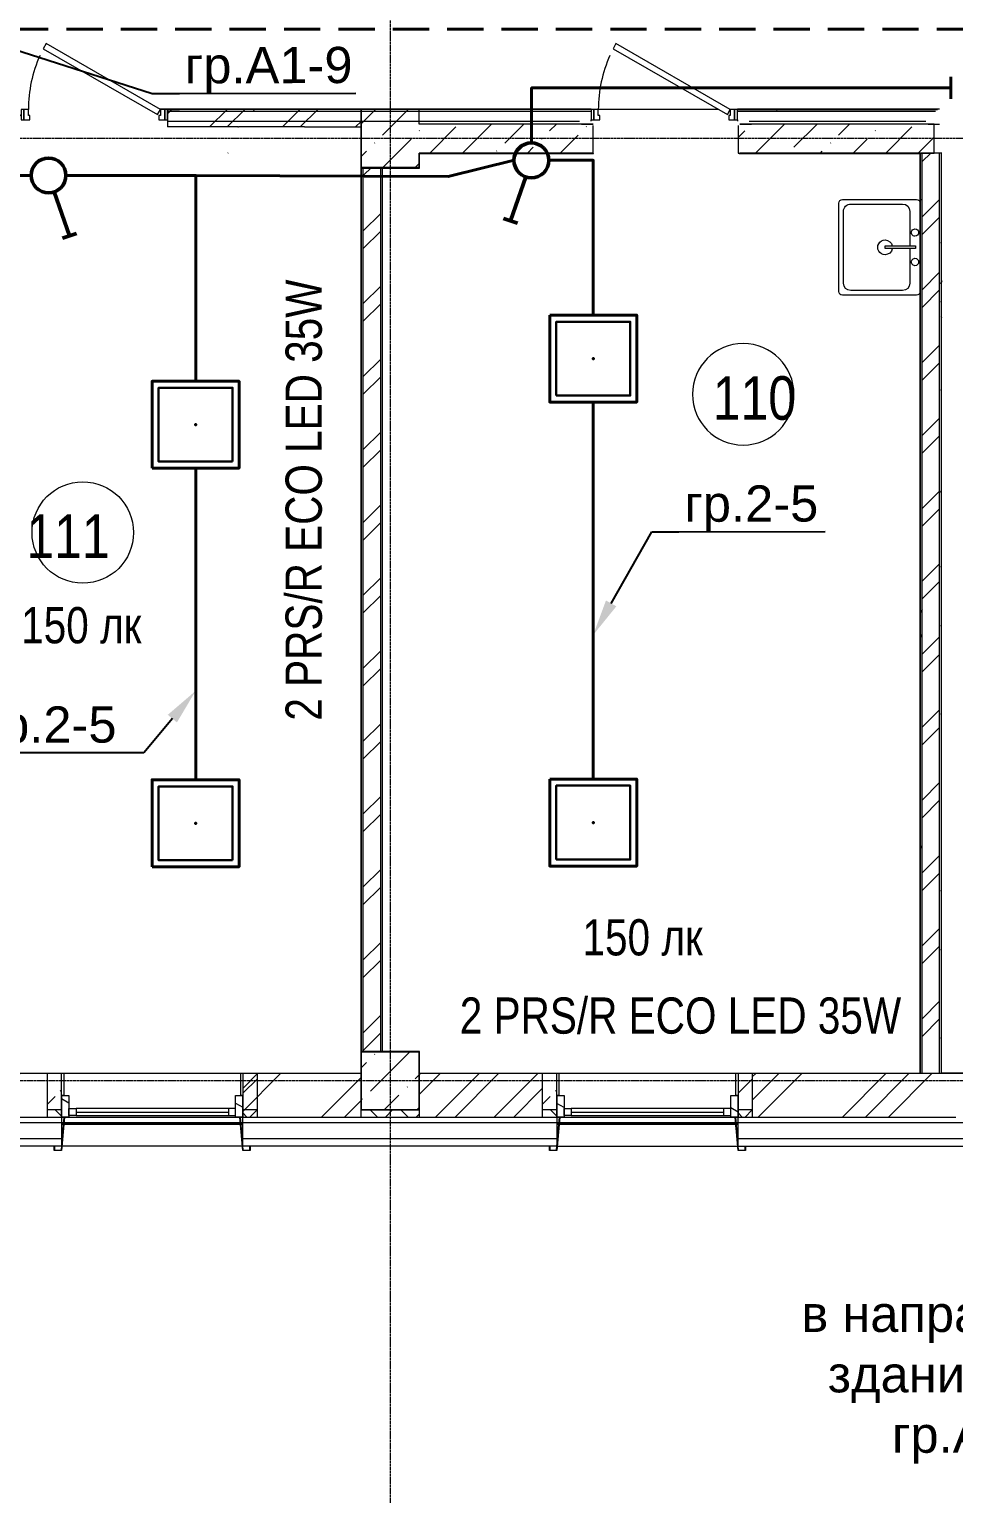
# Model space of a CAD drawing. Header units: metres. Extents: x 14298 to 227756, y -64870 to 286334.
# Drawn here: x 39575 to 45948, y -59634 to -49532 of the extents above; entities that cross this region are included whole.
import ezdxf
from ezdxf import colors
from ezdxf.entities.mleader import LeaderData, LeaderLine
from ezdxf.math import Vec2, Vec3

# ---------------------------------------------------------------- set-up
doc = ezdxf.new("R2010")
doc.units = ezdxf.units.M
for name, pattern in [('ADSK_Линия сетки', [21, 12, -3, 3, -3]), ('DASHED', [0.75, 0.5, -0.25]), ('HIDDEN2', [0.1875, 0.125, -0.0625])]:
    doc.linetypes.add(name, pattern=pattern)
for name, color, linetype, lineweight in [('A-AREA-IDEN', 7, 'Continuous', 9), ('A-DETL-MBND', 7, 'Continuous', 5), ('A-DETL-THIN', 7, 'Continuous', 5), ('A-DOOR', 7, 'Continuous', 5), ('A-DOOR-FRAM', 7, 'Continuous', 13), ('A-FLOR', 7, 'Continuous', 5), ('A-GLAZ', 7, 'Continuous', 5), ('A-GLAZ-CWMG', 7, 'Continuous', 5), ('A-WALL', 7, 'Continuous', 5), ('A-WALL-PATT', 7, 'Continuous', 18), ('I-WALL', 7, 'Continuous', 5), ('nadpisi', 84, 'Continuous', 13), ('P-SANR-FIXT', 7, 'Continuous', 5), ('S-COLS', 7, 'Continuous', 5), ('S-GRID', 7, 'Continuous', 9), ('ав осв', 1, 'HIDDEN2', 40), ('раб осв', 7, 'Continuous', 40), ('ЭЛ', 250, 'Continuous', 50), ('ЭЛ.освещ.', 150, 'Continuous', 50), ('ЭЛ.сети', 5, 'Continuous', 100)]:
    doc.layers.add(name, color=color, linetype=linetype, lineweight=lineweight)
doc.styles.add('Arial', font='arial.ttf', dxfattribs={"width": 0.8, "height": 2.5})
doc.styles.add('GOST Common_I_1', font='ARIALN.TTF', dxfattribs={"height": 300})
doc.styles.add('ISOPEUR', font='isocpeui.ttf')
doc.styles.get("Standard").update_dxf_attribs({"font": 'ARIALN.TTF'})
pattern_1 = [(45, (0, 0), (84.19025, 308.69666), [396.875, -79.375, 3.353, -76.022])]
pattern_2 = [(45, (0, 0), (-449.013, 449.013), []), (45, (158.75, 0), (0, 898.0256), []), (45, (-158.75, 0), (0, 898.0256), [])]
pattern_3 = [(0, (0, 0), (812.8, 203.2), [33.528, -576.072, 33.528, -576.072, -3251.2]), (0, (0, 0), (812.8, 203.2), [-1219.2, 33.528, -1185.672, 33.528, -576.072, -1422.4]), (0, (0, 0), (812.8, 203.2), [-3048, 33.528, -372.872, 33.528, -982.472]), (120, (304.8, 101.6), (-582.37636, 602.30545), [33.528, -576.072, 33.528, -576.072, -3251.2]), (120, (304.8, 101.6), (-582.37636, 602.30545), [-1219.2, 33.528, -1185.672, 33.528, -576.072, -1422.4]), (120, (304.8, 101.6), (-582.37636, 602.30545), [-3048, 33.528, -372.872, 33.528, -982.472]), (240, (406.4, 508), (-230.42364, -805.50545), [33.528, -576.072, 33.528, -576.072, -3251.2]), (240, (406.4, 508), (-230.42364, -805.50545), [-1219.2, 33.528, -1185.672, 33.528, -576.072, -1422.4]), (240, (406.4, 508), (-230.42364, -805.50545), [-3048, 33.528, -372.872, 33.528, -982.472])]
pattern_4 = [(0, (503, 0), (812.8, 203.2), [33.528, -576.072, 33.528, -576.072, -3251.2]), (0, (503, 0), (812.8, 203.2), [-1219.2, 33.528, -1185.672, 33.528, -576.072, -1422.4]), (0, (503, 0), (812.8, 203.2), [-3048, 33.528, -372.872, 33.528, -982.472]), (120, (807.8, 101.6), (-582.37636, 602.30545), [33.528, -576.072, 33.528, -576.072, -3251.2]), (120, (807.8, 101.6), (-582.37636, 602.30545), [-1219.2, 33.528, -1185.672, 33.528, -576.072, -1422.4]), (120, (807.8, 101.6), (-582.37636, 602.30545), [-3048, 33.528, -372.872, 33.528, -982.472]), (240, (909.4, 508), (-230.42364, -805.50545), [33.528, -576.072, 33.528, -576.072, -3251.2]), (240, (909.4, 508), (-230.42364, -805.50545), [-1219.2, 33.528, -1185.672, 33.528, -576.072, -1422.4]), (240, (909.4, 508), (-230.42364, -805.50545), [-3048, 33.528, -372.872, 33.528, -982.472])]
pattern_5 = [(0, (-15, -600), (812.8, 203.2), [33.528, -576.072, 33.528, -576.072, -3251.2]), (0, (-15, -600), (812.8, 203.2), [-1219.2, 33.528, -1185.672, 33.528, -576.072, -1422.4]), (0, (-15, -600), (812.8, 203.2), [-3048, 33.528, -372.872, 33.528, -982.472]), (120, (289.8, -498.4), (-582.37636, 602.30545), [33.528, -576.072, 33.528, -576.072, -3251.2]), (120, (289.8, -498.4), (-582.37636, 602.30545), [-1219.2, 33.528, -1185.672, 33.528, -576.072, -1422.4]), (120, (289.8, -498.4), (-582.37636, 602.30545), [-3048, 33.528, -372.872, 33.528, -982.472]), (240, (391.4, -92), (-230.42364, -805.50545), [33.528, -576.072, 33.528, -576.072, -3251.2]), (240, (391.4, -92), (-230.42364, -805.50545), [-1219.2, 33.528, -1185.672, 33.528, -576.072, -1422.4]), (240, (391.4, -92), (-230.42364, -805.50545), [-3048, 33.528, -372.872, 33.528, -982.472])]
pattern_6 = [(45, (-4821.21, -15997.8), (38.89087, 251.0229), [300, -50, 10, -50])]
pattern_7 = [(45, (-4821.21, -15997.8), (-106.066, 106.066), []), (135, (-4821.21, -15997.8), (-106.066, -106.066), [])]
pattern_8 = [(45, (-8235.4, -15997.8), (38.89087, 251.0229), [300, -50, 10, -50])]
pattern_9 = [(45, (-8235.4, -15997.8), (-106.066, 106.066), []), (135, (-8235.4, -15997.8), (-106.066, -106.066), [])]

# ---------------------------------------------------------------- blocks, each defined once
blk = doc.blocks.new('КДП АПК - КР_rvt-1-1 этаж')
at = {"layer": 'A-WALL-PATT', "lineweight": 13}
h = blk.add_hatch(dxfattribs=at)
h.set_pattern_fill('FP_125', color=256, style=0, pattern_type=2)
h.set_pattern_definition(pattern_1)
h.paths.add_polyline_path([(44514, -49746), (45812, -49746), (45812, -49546), (44473, -49546), (44473, -49556), (44463, -49556), (44463, -49746)])
h.paths.add_polyline_path([(42399, -49746), (43463, -49746), (43463, -49546), (42263, -49546), (42263, -49746)])
at = {"layer": 'S-COLS', "lineweight": 13}
h = blk.add_hatch(dxfattribs=at)
h.set_pattern_fill('FP_125', color=256, style=0, pattern_type=2)
h.set_pattern_definition(pattern_1)
h.paths.add_polyline_path([(41863, -49846), (42263, -49846), (42263, -49446), (41863, -49446), (41863, -49672)], flags=0)
h = blk.add_hatch(dxfattribs=at)
h.set_pattern_fill('FP_125', color=256, style=0, pattern_type=2)
h.set_pattern_definition(pattern_1)
h.paths.add_polyline_path([(41863, -56346), (42263, -56346), (42263, -55946), (41863, -55946), (41863, -56064)], flags=0)
at = {"layer": 'I-WALL', "lineweight": 13}
for p, q in [((43463, -49546), (42263, -49546)), ((43463, -49746), (43463, -49556)), ((44463, -49556), (44463, -49746)), ((45812, -49546), (44473, -49546)), ((45812, -49746), (45812, -49546)), ((42263, -49746), (43463, -49746)), ((44463, -49746), (45812, -49746))]:
    blk.add_line(p, q, dxfattribs=at)
at = {"layer": 'S-COLS', "lineweight": 13}
for p, q in [((42263, -49446), (41863, -49446)), ((41863, -49446), (41863, -49846)), ((42263, -49546), (42263, -49446)), ((42263, -49846), (42263, -49746)), ((41863, -49846), (42263, -49846)), ((42263, -55946), (41863, -55946)), ((41863, -55946), (41863, -56346)), ((42263, -56346), (42263, -55946)), ((41863, -56346), (42263, -56346))]:
    blk.add_line(p, q, dxfattribs=at)
blk = doc.blocks.new('AC_Дверь_Однопольная_ДеревяннаяВнутренняя_ГОСТ6629-88 - ДГ 21-10Л-2270753-1 этаж')
at = {"layer": 'A-DOOR', "lineweight": 13}
for p, q in [((-333, 495), (-353, 460)), ((-353, 460), (435, 5)), ((455, 40), (-333, 495)), ((435, 5), (455, 40))]:
    blk.add_line(p, q, dxfattribs=at)
at = {"layer": 'A-DOOR', "lineweight": 18}
for p, q in [((-485, 40), (-505, 40)), ((-505, 40), (-505, -30)), ((-485, -30), (-485, 40)), ((505, 40), (485, 40)), ((485, 40), (485, -30)), ((505, -30), (505, 40)), ((-505, -30), (-485, -30)), ((485, -30), (505, -30))]:
    blk.add_line(p, q, dxfattribs=at)
at = {"layer": 'A-DOOR'}
blk.add_arc((455, 40), 910, 155.7365, 180, dxfattribs=at)
at = {"layer": 'A-DOOR-FRAM'}
for p, q in [((-455, 40), (-485, 40)), ((-485, 40), (-485, -30)), ((-455, 0), (-455, 40)), ((-445, 0), (-455, 0)), ((-445, -30), (-445, 0)), ((455, 0), (445, 0)), ((445, 0), (445, -30)), ((485, 40), (455, 40)), ((455, 40), (455, 0)), ((485, -30), (485, 40)), ((-485, -30), (-445, -30)), ((445, -30), (485, -30))]:
    blk.add_line(p, q, dxfattribs=at)
blk = doc.blocks.new('ПСС_Марка_помещения - Имя_2_5мм-224473-1 этаж')
at = {"layer": 'A-AREA-IDEN'}
for start, end in [(360, 180), (180, 360)]:
    blk.add_arc((-0.07, 0.04), 3.5, start, end, dxfattribs=at)
blk = doc.blocks.new('M_Тент витража777 - M_Тент витража одинарное справо-2657983-1 этаж')
at = {"layer": 'A-GLAZ', "lineweight": 13}
for p, q in [((-525, 20), (-575, 20)), ((-575, 20), (-575, -30)), ((-575, -30), (-575, 20)), ((-525, -30), (-525, 20)), ((525, -30), (525, 20)), ((525, 20), (575, 20)), ((575, 20), (575, -30)), ((575, 20), (575, -30)), ((-575, -30), (-525, -30)), ((-525, -4.6), (525, -4.6)), ((575, -30), (525, -30))]:
    blk.add_line(p, q, dxfattribs=at)
at = {"layer": 'A-GLAZ'}
for p, q in [((-525, 20), (525, 20)), ((525, -30), (-525, -30))]:
    blk.add_line(p, q, dxfattribs=at)
blk = doc.blocks.new('Прямоугольный импост - 50 x 150мм-V77-1 этаж')
at = {"layer": 'A-GLAZ-CWMG'}
h = blk.add_hatch(dxfattribs=at)
h.set_pattern_fill('FP_138', color=256, style=0, pattern_type=2)
h.set_pattern_definition([(330, (-49282.65, -40565.64), (60, 103.92305), [])])
h.paths.add_polyline_path([(-50, 120), (0, 120), (0, -30), (-50, -30)], flags=0)
at = {"layer": 'A-GLAZ-CWMG', "lineweight": 18}
for p, q in [((-50, -30), (-50, 120)), ((-50, 120), (0, 120)), ((0, 120), (0, -30)), ((0, -30), (-50, -30))]:
    blk.add_line(p, q, dxfattribs=at)
blk = doc.blocks.new('Прямоугольный импост - 50 x 150мм-V78-1 этаж')
at = {"layer": 'A-GLAZ-CWMG'}
h = blk.add_hatch(dxfattribs=at)
h.set_pattern_fill('FP_139', color=256, style=0, pattern_type=2)
h.set_pattern_definition([(210, (48032.65, -40565.64), (60, -103.92305), [])])
h.paths.add_polyline_path([(0, 120), (-50, 120), (-50, -30), (0, -30)], flags=0)
at = {"layer": 'A-GLAZ-CWMG', "lineweight": 18}
for p, q in [((0, 120), (-50, 120)), ((-50, 120), (-50, -30)), ((0, -30), (0, 120)), ((-50, -30), (0, -30))]:
    blk.add_line(p, q, dxfattribs=at)
blk = doc.blocks.new('Раковина-Одиночная-2D - 660 x 560 мм-490963-1 этаж')
at = {"layer": 'P-SANR-FIXT'}
for p, q in [((2, 635), (2, 125)), ((2, 635), (2, 125)), ((636, 660), (27, 660)), ((636, 660), (27, 660)), ((579, 628), (84, 628)), ((662, 125), (662, 635)), ((662, 125), (662, 635)), ((33, 577), (33, 221)), ((630, 221), (630, 577)), ((341, 341), (322, 341)), ((322, 341), (322, 132)), ((341, 132), (341, 341)), ((84, 170), (322, 170)), ((322, 132), (341, 132)), ((341, 170), (579, 170)), ((27, 100), (636, 100)), ((27, 100), (636, 100))]:
    blk.add_line(p, q, dxfattribs=at)
for centre, radius, start, end in [((27, 635), 25.4, 90, 180), ((27, 635), 25.4, 90, 180), ((84, 577), 50.8, 90, 180), ((579, 577), 50.8, 0, 90), ((636, 635), 25.4, 0, 90), ((636, 635), 25.4, 0, 90), ((332, 341), 50.8, 360, 180), ((332, 341), 50.8, 180, 259.1931), ((332, 341), 50.8, 280.8069, 0), ((84, 221), 50.8, 180, 270), ((579, 221), 50.8, 270, 0), ((27, 125), 25.4, 180, 270), ((27, 125), 25.4, 180, 270), ((230, 135), 25.4, 360, 180), ((230, 135), 25.4, 180, 0), ((433, 135), 25.4, 360, 180), ((433, 135), 25.4, 180, 0), ((636, 125), 25.4, 270, 360), ((636, 125), 25.4, 270, 0)]:
    blk.add_arc(centre, radius, start, end, dxfattribs=at)
blk = doc.blocks.new('выкл. 1 клав. скрыт')
at = {"layer": 'ЭЛ.освещ.', "color": 0, "ltscale": 100}
for p, q in [((2902123, 2044849), (2902427, 2044743)), ((2902444, 2044793), (2902411, 2044695))]:
    blk.add_line(p, q, dxfattribs=at)
blk.add_circle((2902010, 2044888), 120, dxfattribs=at)
blk = doc.blocks.new('ARS.R UNI LED')
at = {"color": 5, "lineweight": 30, "ltscale": 100}
blk.add_lwpolyline([(2913223, 2072749), (2913733, 2072749), (2913733, 2073259), (2913223, 2073259)], close=True, dxfattribs=at)
at = {"color": 0, "lineweight": 40, "ltscale": 100}
blk.add_point((2913478, 2073004), dxfattribs=at)
at = {"layer": 'ЭЛ', "color": 5, "lineweight": 40, "ltscale": 10}
blk.add_lwpolyline([(2913178, 2073304), (2913778, 2073304), (2913778, 2072704), (2913178, 2072704)], close=True, dxfattribs=at)

msp = doc.modelspace()

# ---------------------------------------------------------------- hatches: boundary and pattern name
at = {"lineweight": 13}
h = msp.add_hatch(dxfattribs=at)
h.set_pattern_fill('ANSI32', scale=30)
h.paths.add_polyline_path([(41862.6532, -56985.6443), (41862.6532, -56584.9002), (42262.6532, -56584.9002), (42262.6532, -56785.6443), (43111.4435, -56785.6443), (43111.4435, -57035.6443), (42262.6532, -57035.6443), (42262.6532, -56985.6443)])
h.paths.add_polyline_path([(42262.6532, -56785.6443), (42062.6532, -56785.6443), (42062.6532, -56984.9002), (42262.6532, -56984.9002)], flags=16)
h.paths.add_polyline_path([(42062.6532, -56585.6443), (41862.6532, -56585.6443), (41862.6532, -56785.6443), (42062.6532, -56785.6443)], flags=16)
h.paths.add_polyline_path([(42262.6532, -56585.6443), (42062.6532, -56585.6443), (42062.6532, -56785.6443), (42262.6532, -56785.6443), (42262.6532, -56735.6443), (42262.6532, -56732.6443)], flags=16)
h.paths.add_polyline_path([(42062.6532, -56785.6443), (41862.6532, -56785.6443), (41862.6532, -56984.9002), (42062.6532, -56984.9002)], flags=16)
h.paths.add_polyline_path([(43111.4435, -56735.6443), (42262.6532, -56735.6443), (42262.6532, -56785.6443), (43111.4435, -56785.6443)], flags=17)
at = {"layer": 'A-WALL-PATT', "lineweight": 15}
h = msp.add_hatch(dxfattribs=at)
h.set_pattern_fill('FP_81', color=256, style=0, pattern_type=2)
h.set_pattern_definition(pattern_5)
h.paths.add_polyline_path([(35847.6532, -50085.6443), (43447.6532, -50085.6443), (43447.6532, -50082.6443), (35847.6532, -50082.6443)], flags=0)
h.paths.add_polyline_path([(45332.6532, -50085.6443), (45332.6532, -50082.6443), (44457.6532, -50082.6443), (44457.6532, -50085.6443), (44499.4803, -50085.6443)], flags=0)
h = msp.add_hatch(dxfattribs=at)
h.set_pattern_fill('FP_81', color=256, style=0, pattern_type=2)
h.set_pattern_definition(pattern_5)
h.paths.add_polyline_path([(45320.1532, -50098.1443), (45332.6532, -50098.1443), (45332.6532, -50085.6443), (44457.6532, -50085.6443), (44457.6532, -50098.1443), (44499.4803, -50098.1443)], flags=0)
h.paths.add_polyline_path([(43435.1532, -50098.1443), (43447.6532, -50098.1443), (43447.6532, -50085.6443), (35847.6532, -50085.6443), (35847.6532, -50098.1443), (42383.967, -50098.1443)], flags=0)
h = msp.add_hatch(dxfattribs=at)
h.set_pattern_fill('FP_1', color=256, style=0, pattern_type=2)
h.set_pattern_definition([(45, (0, 0), (-251.4472, 251.4472), []), (45, (0, 381), (-251.4472, 251.4472), [])])
h.paths.add_polyline_path([(36868.3012, -50085.6443), (36868.3012, -50125.6443), (36878.3012, -50125.6443), (36878.3012, -50155.6443), (36824.3012, -50155.6443), (36824.3012, -50205.6443), (36262.6532, -50205.6443), (36262.6532, -50085.6443)])
h.paths.add_polyline_path([(40528.455, -50085.6443), (40528.455, -50205.6443), (41862.6532, -50205.6443), (41862.6532, -50085.6443)])
h.paths.add_polyline_path([(39538.455, -50155.6443), (39524.455, -50155.6443), (39524.455, -50098.1443), (39538.455, -50098.1443)])
edge = h.paths.add_edge_path()
edge.add_line((39524.455, -50085.6443), (39524.455, -50155.6443))
edge.add_line((39524.455, -50155.6443), (39518.455, -50155.6443))
edge.add_line((39518.455, -50155.6443), (39518.455, -50085.6443))
edge.add_line((39518.455, -50085.6443), (37828.3012, -50085.6443))
edge.add_line((37828.3012, -50085.6443), (37828.3012, -50205.6443))
edge.add_line((37828.3012, -50205.6443), (39664.3852, -50205.6443))
edge.add_arc((39904.266, -50135.237), 250, 168.55829371, 196.35746221, ccw=False)
edge.add_line((39659.2342, -50085.6443), (39568.455, -50085.6443))
edge.add_line((39568.455, -50085.6443), (39568.455, -50098.1443))
edge.add_line((39568.455, -50098.1443), (39538.455, -50098.1443))
edge.add_line((39538.455, -50098.1443), (39538.455, -50085.6443))
edge.add_line((39538.455, -50085.6443), (39524.455, -50085.6443))
h = msp.add_hatch(dxfattribs=at)
h.set_pattern_fill('FP_81', color=256, style=0, pattern_type=2)
h.set_pattern_definition(pattern_3)
h.paths.add_polyline_path([(40932.4691, -50745.6443), (40944.9691, -50733.1443), (40944.9691, -50205.6443), (40932.4691, -50205.6443), (40932.4691, -50382.5185)], flags=0)
h = msp.add_hatch(dxfattribs=at)
h.set_pattern_fill('FP_81', color=256, style=0, pattern_type=2)
h.set_pattern_definition(pattern_3)
h.paths.add_polyline_path([(42265.6532, -50485.6443), (42265.6532, -50385.6443), (42262.6532, -50385.6443), (42262.6532, -50485.6443)], flags=0)
h = msp.add_hatch(dxfattribs=at)
h.set_pattern_fill('FP_81', color=256, style=0, pattern_type=2)
h.set_pattern_definition(pattern_3)
h.paths.add_polyline_path([(45215.6532, -50388.6443), (45215.6532, -50385.6443), (44469.6532, -50385.6443), (44469.6532, -50388.6443), (45212.6532, -50388.6443)], flags=0)
h.paths.add_polyline_path([(42265.6532, -50388.6443), (43465.6532, -50388.6443), (43465.6532, -50385.6443), (42265.6532, -50385.6443)], flags=0)
h = msp.add_hatch(dxfattribs=at)
h.set_pattern_fill('FP_81', color=256, style=0, pattern_type=2)
h.set_pattern_definition(pattern_4)
h.paths.add_polyline_path([(45715.6532, -56735.6443), (45718.6532, -56735.6443), (45718.6532, -50388.6443), (45715.6532, -50388.6443), (45715.6532, -56732.6443)], flags=0)
h = msp.add_hatch(dxfattribs=at)
h.set_pattern_fill('FP_81', color=256, style=0, pattern_type=2)
h.set_pattern_definition(pattern_4)
h.paths.add_polyline_path([(45730.6532, -56735.6443), (45730.6532, -50385.6443), (45718.6532, -50385.6443), (45718.6532, -56735.6443)], flags=0)
h = msp.add_hatch(dxfattribs=at)
h.set_pattern_fill('FP_1', color=256, style=0, pattern_type=2)
h.set_pattern_definition([(45, (503, 0), (-251.4472, 251.4472), []), (45, (503, 381), (-251.4472, 251.4472), [])])
h.paths.add_polyline_path([(45850.6532, -56735.6443), (45850.6532, -50385.6443), (45730.6532, -50385.6443), (45730.6532, -56735.6443)], flags=0)
h = msp.add_hatch(dxfattribs=at)
h.set_pattern_fill('FP_81', color=256, style=0, pattern_type=2)
h.set_pattern_definition(pattern_4)
h.paths.add_polyline_path([(45862.6532, -56735.6443), (45862.6532, -50385.6443), (45850.6532, -50385.6443), (45850.6532, -56735.6443)], flags=0)
h = msp.add_hatch(dxfattribs=at)
h.set_pattern_fill('FP_81', color=256, style=0, pattern_type=2)
h.set_pattern_definition(pattern_4)
h.paths.add_polyline_path([(45862.6532, -56735.6443), (45865.6532, -56735.6443), (45865.6532, -50385.6443), (45862.6532, -50385.6443), (45862.6532, -56063.8585)], flags=0)
h = msp.add_hatch(dxfattribs=at)
h.set_pattern_fill('FP_1', color=256, style=0, pattern_type=2)
h.set_pattern_definition([(45, (-3350, -96.26), (-251.4472, 251.4472), []), (45, (-3350, 284.74), (-251.4472, 251.4472), [])])
h.paths.add_polyline_path([(41997.6532, -56831.9002), (41997.6532, -50481.9002), (41877.6532, -50481.9002), (41877.6532, -56831.9002)], flags=0)
h = msp.add_hatch(dxfattribs=at)
h.set_pattern_fill('FP_2', color=256, style=0, pattern_type=2)
h.set_pattern_definition(pattern_2)
h.paths.add_polyline_path([(37058.7855, -57035.6443), (37058.7855, -56735.6443), (36262.6532, -56735.6443), (36262.6532, -57035.6443)])
h.paths.add_polyline_path([(39797.2458, -57035.6443), (39797.2458, -56735.6443), (38308.7855, -56735.6443), (38308.7855, -57035.6443)])
h.paths.add_polyline_path([(41047.2458, -56735.6443), (41047.2458, -57035.6443), (41862.6532, -57035.6443), (41862.6532, -56735.6443)])
h = msp.add_hatch(dxfattribs=at)
h.set_pattern_fill('FP_127', color=256, style=0, pattern_type=2)
h.set_pattern_definition(pattern_8)
h.paths.add_polyline_path([(39762.2458, -56735.6677), (39797.2458, -56735.6677), (39797.2458, -56985.6677), (39697.2458, -56985.6677), (39697.2458, -56735.6677), (39759.2458, -56735.6677)], flags=0)
h = msp.add_hatch(dxfattribs=at)
h.set_pattern_fill('FP_127', color=256, style=0, pattern_type=2)
h.set_pattern_definition(pattern_8)
h.paths.add_polyline_path([(41147.2458, -56735.6677), (41147.2458, -56985.6677), (41047.2458, -56985.6677), (41047.2458, -56735.6677)], flags=0)
h = msp.add_hatch(dxfattribs=at)
h.set_pattern_fill('FP_127', color=256, style=0, pattern_type=2)
h.set_pattern_definition(pattern_6)
h.paths.add_polyline_path([(43176.4435, -56735.6677), (43211.4435, -56735.6677), (43211.4435, -56985.6677), (43111.4435, -56985.6677), (43111.4435, -56735.6677), (43173.4435, -56735.6677)], flags=0)
h = msp.add_hatch(dxfattribs=at)
h.set_pattern_fill('FP_127', color=256, style=0, pattern_type=2)
h.set_pattern_definition(pattern_6)
h.paths.add_polyline_path([(44561.4435, -56735.6677), (44561.4435, -56985.6677), (44461.4435, -56985.6677), (44461.4435, -56735.6677)], flags=0)
h = msp.add_hatch(dxfattribs=at)
h.set_pattern_fill('FP_2', color=256, style=0, pattern_type=2)
h.set_pattern_definition(pattern_2)
h.paths.add_polyline_path([(45572.237, -57035.6443), (47461.3194, -57035.6443), (47461.3194, -56735.6443), (44561.4435, -56735.6443), (44561.4435, -57035.6443), (44514.4803, -57035.6443)])
h.paths.add_polyline_path([(47687.7503, -57035.6443), (47862.6532, -57035.6443), (47862.6532, -56735.6443), (46111.3193, -56735.6443), (46111.3194, -57035.6443)])
at = {"layer": 'A-WALL-PATT', "lineweight": 15, "true_color": 0x787878}
h = msp.add_hatch(dxfattribs=at)
h.set_pattern_fill('FP_114', color=8, style=0, pattern_type=2)
h.set_pattern_definition(pattern_9)
h.paths.add_polyline_path([(39697.2458, -56985.6677), (39797.2458, -56985.6677), (39797.2458, -57035.6677), (39697.2458, -57035.6677)], flags=0)
at = {"layer": 'A-WALL-PATT', "lineweight": 15}
h = msp.add_hatch(dxfattribs=at)
h.set_pattern_fill('FP_127', color=256, style=0, pattern_type=2)
h.set_pattern_definition(pattern_8)
h.paths.add_polyline_path([(39817.2458, -57035.6677), (39797.2458, -57265.6677), (39747.2458, -57265.6677), (39748.2458, -57264.6677), (39796.329, -57264.6677), (39816.2421, -57035.6677)], flags=0)
h = msp.add_hatch(dxfattribs=at)
h.set_pattern_fill('FP_127', color=256, style=0, pattern_type=2)
h.set_pattern_definition(pattern_8)
h.paths.add_polyline_path([(41027.2458, -57035.6677), (41028.2496, -57035.6677), (41048.1626, -57264.6677), (41096.2458, -57264.6677), (41097.2458, -57265.6677), (41047.2458, -57265.6677), (41035.5476, -57131.1385)], flags=0)
at = {"layer": 'A-WALL-PATT', "lineweight": 15, "true_color": 0x787878}
h = msp.add_hatch(dxfattribs=at)
h.set_pattern_fill('FP_114', color=8, style=0, pattern_type=2)
h.set_pattern_definition(pattern_9)
h.paths.add_polyline_path([(41147.2458, -56985.6677), (41147.2458, -57035.6677), (41047.2458, -57035.6677), (41047.2458, -56985.6677)], flags=0)
h = msp.add_hatch(dxfattribs=at)
h.set_pattern_fill('FP_114', color=8, style=0, pattern_type=2)
h.set_pattern_definition([(45, (0, 0), (-106.06602, 106.06602), []), (135, (0, 0), (-106.06602, -106.06602), [])])
h.paths.add_polyline_path([(41862.6532, -57035.6443), (42262.6532, -57035.6443), (42262.6532, -56985.6443), (41862.6532, -56985.6443)], flags=0)
h = msp.add_hatch(dxfattribs=at)
h.set_pattern_fill('FP_114', color=8, style=0, pattern_type=2)
h.set_pattern_definition(pattern_7)
h.paths.add_polyline_path([(43111.4435, -56985.6677), (43211.4435, -56985.6677), (43211.4435, -57035.6677), (43111.4435, -57035.6677)], flags=0)
at = {"layer": 'A-WALL-PATT', "lineweight": 15}
h = msp.add_hatch(dxfattribs=at)
h.set_pattern_fill('FP_127', color=256, style=0, pattern_type=2)
h.set_pattern_definition(pattern_6)
h.paths.add_polyline_path([(43231.4435, -57035.6677), (43211.4435, -57265.6677), (43161.4435, -57265.6677), (43162.4435, -57264.6677), (43210.5267, -57264.6677), (43230.4397, -57035.6677)], flags=0)
h = msp.add_hatch(dxfattribs=at)
h.set_pattern_fill('FP_127', color=256, style=0, pattern_type=2)
h.set_pattern_definition(pattern_6)
h.paths.add_polyline_path([(44441.4435, -57035.6677), (44442.4473, -57035.6677), (44462.3603, -57264.6677), (44510.4435, -57264.6677), (44511.4435, -57265.6677), (44461.4435, -57265.6677), (44449.7453, -57131.1385)], flags=0)
at = {"layer": 'A-WALL-PATT', "lineweight": 15, "true_color": 0x787878}
h = msp.add_hatch(dxfattribs=at)
h.set_pattern_fill('FP_114', color=8, style=0, pattern_type=2)
h.set_pattern_definition(pattern_7)
h.paths.add_polyline_path([(44561.4435, -56985.6677), (44561.4435, -57035.6677), (44461.4435, -57035.6677), (44461.4435, -56985.6677)], flags=0)

# ---------------------------------------------------------------- linework, layer by layer
at = {"lineweight": 13}
msp.add_line((43213.0484, -57235.6677), (32311.4519, -57235.6677), dxfattribs=at)
at = {"layer": 'A-DETL-MBND', "lineweight": 15}
for p, q in [((51012.6532, -57075.6443), (32462.6532, -57075.6443)), ((39797.2458, -57075.6677), (39812.7638, -57075.6677)), ((39811.8942, -57085.6677), (39797.2458, -57085.6677)), ((41031.8128, -57085.6677), (39812.6788, -57085.6677)), ((39813.5922, -57075.6677), (41030.8994, -57075.6677)), ((41031.7279, -57075.6677), (41047.2458, -57075.6677)), ((41047.2458, -57085.6677), (41032.5974, -57085.6677)), ((43211.4435, -57075.6677), (43226.9615, -57075.6677)), ((43226.0919, -57085.6677), (43211.4435, -57085.6677)), ((44446.0105, -57085.6677), (43226.8765, -57085.6677)), ((43227.7899, -57075.6677), (44445.0971, -57075.6677)), ((44445.9255, -57075.6677), (44461.4435, -57075.6677)), ((44461.4435, -57085.6677), (44446.7951, -57085.6677)), ((39797.2458, -57235.6677), (39798.9779, -57235.6677)), ((41045.5138, -57235.6677), (41047.2458, -57235.6677)), ((43211.4435, -57235.6677), (43213.1756, -57235.6677)), ((43214.0522, -57235.6677), (51012.6532, -57235.6443)), ((44459.7115, -57235.6677), (44461.4435, -57235.6677))]:
    msp.add_line(p, q, dxfattribs=at)
at = {"layer": 'A-DETL-THIN', "lineweight": 15}
for p, q in [((41472.6532, -50205.6443), (41017.4691, -50205.6443)), ((39797.2458, -57185.6443), (38308.7855, -57185.6443)), ((43218.4021, -57185.6443), (41047.2458, -57185.6443)), ((46218.2779, -57185.6443), (44455.4887, -57185.6443))]:
    msp.add_line(p, q, dxfattribs=at)
at = {"layer": 'A-FLOR', "lineweight": 15}
for p, q in [((44327.6532, -50085.6443), (43497.6532, -50085.6443)), ((41862.6532, -50220.6443), (41862.6532, -50205.6443)), ((42262.6532, -56732.6443), (42262.6532, -56735.6443))]:
    msp.add_line(p, q, dxfattribs=at)
at = {"layer": 'A-WALL', "lineweight": 15}
for p, q in [((43447.6532, -50082.6443), (40473.2589, -50082.6443)), ((41862.6532, -50085.6443), (40478.455, -50085.6443)), ((43447.6532, -50085.6443), (40478.455, -50085.6443)), ((40528.455, -50082.6443), (40528.455, -50085.6443)), ((40531.455, -50085.6443), (40528.455, -50085.6443)), ((40528.455, -50085.6443), (40528.455, -50205.6443)), ((43447.6532, -50098.1443), (40528.455, -50098.1443)), ((40531.455, -50085.6443), (40611.455, -50085.6443)), ((41862.6532, -50205.6443), (41862.6532, -50085.6443)), ((43447.6532, -50085.6443), (43447.6532, -50082.6443)), ((45850.6532, -50082.6443), (44457.6532, -50082.6443)), ((44457.6532, -50082.6443), (44457.6532, -50085.6443)), ((44457.6532, -50085.6443), (45835.6532, -50085.6443)), ((45823.1532, -50098.1443), (44457.6532, -50098.1443)), ((40528.455, -50155.6443), (40528.455, -50165.6443)), ((40528.455, -50165.6443), (43367.6532, -50165.6443)), ((41012.4691, -50205.6443), (40528.455, -50205.6443)), ((41012.4691, -50205.6443), (41017.4691, -50205.6443)), ((41472.6532, -50205.6443), (41862.6532, -50205.6443)), ((43382.6532, -50185.6443), (43462.6532, -50185.6443)), ((43447.6532, -50165.6443), (43447.6532, -50155.6443)), ((43450.6532, -50157.1579), (43447.6532, -50157.1579)), ((44457.6532, -50157.1579), (44454.6532, -50157.1579)), ((44457.6532, -50155.6443), (44457.6532, -50165.6443)), ((44472.6532, -50185.6443), (44552.6532, -50185.6443)), ((44537.6532, -50165.6443), (45755.6532, -50165.6443)), ((45770.6532, -50185.6443), (45850.6532, -50185.6443)), ((41859.6532, -50220.6443), (41859.6532, -50488.6443)), ((41862.6532, -50485.6443), (41862.6532, -50220.6443)), ((42262.6532, -50385.6443), (42262.6532, -50485.6443)), ((43462.6532, -50385.6443), (42262.6532, -50385.6443)), ((42265.6532, -50488.6443), (42265.6532, -50388.6443)), ((42265.6532, -50388.6443), (43465.6532, -50388.6443)), ((43465.6532, -50388.6443), (43465.6532, -50385.6443)), ((44469.6532, -50385.6443), (44469.6532, -50388.6443)), ((44469.6532, -50388.6443), (45715.6532, -50388.6443)), ((45865.6532, -50385.6443), (44472.6532, -50385.6443)), ((45715.6532, -56732.6443), (45715.6532, -50388.6443)), ((45718.6532, -56735.6443), (45718.6532, -50385.6443)), ((45730.6532, -56735.6443), (45730.6532, -50385.6443)), ((45850.6532, -56735.6443), (45850.6532, -50385.6443)), ((45862.6532, -56735.6443), (45862.6532, -50385.6443)), ((41859.6532, -50488.6443), (42265.6532, -50488.6443)), ((41862.6532, -56828.9002), (41862.6532, -50484.9002)), ((42262.6532, -50485.6443), (41862.6532, -50485.6443)), ((41865.6532, -56585.6443), (41865.6532, -50481.9002)), ((41877.6532, -56585.6443), (41877.6532, -50481.9002)), ((41997.6532, -56585.6443), (41997.6532, -50481.9002)), ((42009.6532, -56585.6443), (42009.6532, -50481.9002)), ((42265.6532, -56582.6443), (41859.6532, -56582.6443)), ((41859.6532, -56582.6443), (41859.6532, -56732.6443)), ((41862.6532, -56585.6443), (42262.6532, -56585.6443)), ((41862.6532, -56735.6443), (41862.6532, -56585.6443)), ((42262.6532, -56585.6443), (42262.6532, -56732.6443)), ((42265.6532, -56732.6443), (42265.6532, -56582.6443)), ((41859.6532, -56735.6443), (36262.6532, -56735.6443)), ((39697.2458, -56735.6677), (39697.2458, -57035.6677)), ((39762.2458, -56732.6677), (39812.2458, -56732.6677)), ((39797.2458, -56885.6677), (39797.2458, -56735.6677)), ((39812.2458, -56732.6677), (39812.2458, -56885.6677)), ((41032.2458, -56885.6677), (41032.2458, -56732.6677)), ((41047.2458, -56735.6677), (41047.2458, -56885.6677)), ((41147.2458, -57035.6677), (41147.2458, -56735.6677)), ((41859.6532, -56735.6443), (41862.6532, -56735.6443)), ((41862.6532, -56985.6443), (41862.6532, -56735.6443)), ((42262.6532, -56735.6443), (42262.6532, -56985.6443)), ((46062.6532, -56735.6443), (42262.6532, -56735.6443)), ((43111.4435, -56735.6677), (43111.4435, -57035.6677)), ((43176.4435, -56732.6677), (43226.4435, -56732.6677)), ((43211.4435, -56885.6677), (43211.4435, -56735.6677)), ((43226.4435, -56732.6677), (43226.4435, -56885.6677)), ((44446.4435, -56885.6677), (44446.4435, -56732.6677)), ((44461.4435, -56735.6677), (44461.4435, -56885.6677)), ((44561.4435, -57035.6677), (44561.4435, -56735.6677)), ((46062.6532, -56732.6443), (45865.6532, -56732.6443)), ((39812.2458, -56885.6677), (39797.2458, -56885.6677)), ((39797.2458, -56885.6677), (39797.2458, -56985.6677)), ((41047.2458, -56885.6677), (41032.2458, -56885.6677)), ((41047.2458, -56985.6677), (41047.2458, -56885.6677)), ((43226.4435, -56885.6677), (43211.4435, -56885.6677)), ((43211.4435, -56885.6677), (43211.4435, -56985.6677)), ((44461.4435, -56885.6677), (44446.4435, -56885.6677)), ((44461.4435, -56985.6677), (44461.4435, -56885.6677)), ((36262.6532, -57035.6443), (41862.6532, -57035.6443)), ((39797.2458, -56985.6677), (39697.2458, -56985.6677)), ((39796.329, -57264.6677), (39816.2421, -57035.6677)), ((39817.2458, -57035.6677), (39797.2458, -57265.6677)), ((39816.2421, -57035.6677), (39817.2458, -57035.6677)), ((41047.2458, -57265.6677), (41027.2458, -57035.6677)), ((41027.2458, -57035.6677), (41028.2496, -57035.6677)), ((41028.2496, -57035.6677), (41048.1626, -57264.6677)), ((41147.2458, -56985.6677), (41047.2458, -56985.6677)), ((41862.6532, -57035.6443), (41862.6532, -56985.6443)), ((42262.6532, -56985.6443), (42262.6532, -57035.6443)), ((42262.6532, -57035.6443), (45962.6532, -57035.6443)), ((43211.4435, -56985.6677), (43111.4435, -56985.6677)), ((43210.5267, -57264.6677), (43230.4397, -57035.6677)), ((43231.4435, -57035.6677), (43211.4435, -57265.6677)), ((43230.4397, -57035.6677), (43231.4435, -57035.6677)), ((44461.4435, -57265.6677), (44441.4435, -57035.6677)), ((44441.4435, -57035.6677), (44442.4473, -57035.6677)), ((44442.4473, -57035.6677), (44462.3603, -57264.6677)), ((44561.4435, -56985.6677), (44461.4435, -56985.6677)), ((39747.2458, -57265.6677), (39747.2458, -57235.6677)), ((39797.2458, -57265.6677), (39747.2458, -57265.6677)), ((39748.2458, -57235.6677), (39748.2458, -57264.6677)), ((39748.2458, -57264.6677), (39796.329, -57264.6677)), ((41097.2458, -57265.6677), (41047.2458, -57265.6677)), ((41048.1626, -57264.6677), (41096.2458, -57264.6677)), ((41096.2458, -57264.6677), (41096.2458, -57235.6677)), ((41097.2458, -57235.6677), (41097.2458, -57265.6677)), ((43161.4435, -57265.6677), (43161.4435, -57235.6677)), ((43211.4435, -57265.6677), (43161.4435, -57265.6677)), ((43162.4435, -57235.6677), (43162.4435, -57264.6677)), ((43162.4435, -57264.6677), (43210.5267, -57264.6677)), ((44511.4435, -57265.6677), (44461.4435, -57265.6677)), ((44462.3603, -57264.6677), (44510.4435, -57264.6677)), ((44510.4435, -57264.6677), (44510.4435, -57235.6677)), ((44511.4435, -57235.6677), (44511.4435, -57265.6677))]:
    msp.add_line(p, q, dxfattribs=at)
at = {"layer": 'I-WALL', "lineweight": 15}
for p, q in [((39797.2458, -56985.6677), (39797.2458, -57235.6677)), ((41047.2458, -57235.6677), (41047.2458, -56985.6677)), ((42262.6532, -56985.6443), (41862.6532, -56985.6443)), ((41862.6532, -57035.6443), (42262.6532, -57035.6443)), ((43211.4435, -56985.6677), (43211.4435, -57235.6677)), ((44461.4435, -57235.6677), (44461.4435, -56985.6677))]:
    msp.add_line(p, q, dxfattribs=at)
at = {"layer": 'S-GRID', "linetype": 'ADSK_Линия сетки', "lineweight": 15}
for p, q in [((42062.6532, -39335.6443), (42062.6532, -64052.4737)), ((73297.2165, -50284.9002), (29247.2594, -50285.6443)), ((95458.7083, -56785.6443), (29247.2594, -56785.6443))]:
    msp.add_line(p, q, dxfattribs=at)
at = {"layer": 'раб осв', "color": 0, "lineweight": 40}
msp.add_line((40721.9608, -54709.3422), (40721.9608, -52559.3422), dxfattribs=at)
for points in [[(45929.0755, -49860.6443), (45929.0755, -50010.6443)], [(45929.0755, -49935.6443), (43037.4556, -49935.6443), (43037.4556, -50315.6443)], [(42916.5342, -50435.6443), (42461.9386, -50546.8955), (42461.9386, -50546.8955), (40721.9608, -50539.3422), (40721.9608, -50539.3422)], [(43156.5342, -50435.6443), (43462.6568, -50435.6443), (43462.6568, -51504.1417)], [(39587.7108, -50539.3422), (37462.7108, -50539.3422)], [(40721.9608, -51959.3422), (40721.9608, -50539.3422), (39827.7108, -50539.3422)], [(43462.6568, -52104.1417), (43462.6568, -54704.1417)]]:
    msp.add_lwpolyline(points, dxfattribs=at)

# ---------------------------------------------------------------- block references
at = {"lineweight": 13}
msp.add_blockref('КДП АПК - КР_rvt-1-1 этаж', (0, -639.2559), dxfattribs=at)
at = {"layer": 'A-AREA-IDEN', "lineweight": 15, "yscale": 99.99999999999993, "zscale": 99.99999999999993}
for p, xscale in [((44503.4577, -52053.5375), 99.99999999999993), ((39936.7878, -53007.1221), -99.99999999999993)]:
    msp.add_blockref('ПСС_Марка_помещения - Имя_2_5мм-224473-1 этаж', p, dxfattribs=dict(at, xscale=xscale))
at = {"layer": 'A-DOOR', "lineweight": 15}
for p in [(40023.455, -50125.6443), (43952.6532, -50125.6443)]:
    msp.add_blockref('AC_Дверь_Однопольная_ДеревяннаяВнутренняя_ГОСТ6629-88 - ДГ 21-10Л-2270753-1 этаж', p, dxfattribs=at)
at = {"layer": 'A-GLAZ', "lineweight": 15, "xscale": -1, "rotation": 180}
for p in [(40422.2458, -57005.6677), (43836.4435, -57005.6677)]:
    msp.add_blockref('M_Тент витража777 - M_Тент витража одинарное справо-2657983-1 этаж', p, dxfattribs=at)
at = {"layer": 'A-GLAZ-CWMG', "lineweight": 15, "xscale": -1}
for p in [(39797.2458, -57005.6677), (43211.4435, -57005.6677)]:
    msp.add_blockref('Прямоугольный импост - 50 x 150мм-V78-1 этаж', p, dxfattribs=at)
at = {"layer": 'A-GLAZ-CWMG', "lineweight": 15, "extrusion": (0, 0, -1), "xscale": -1}
for p in [(-41047.2458, -57005.6677), (-44461.4435, -57005.6677)]:
    msp.add_blockref('Прямоугольный импост - 50 x 150мм-V77-1 этаж', p, dxfattribs=at)
at = {"layer": 'P-SANR-FIXT', "lineweight": 15, "xscale": -1, "rotation": 90.00000000000007}
msp.add_blockref('Раковина-Одиночная-2D - 660 x 560 мм-490963-1 этаж', (45815.6532, -50703.9546), dxfattribs=at)
at = {"layer": 'раб осв', "color": 0, "lineweight": 40, "ltscale": 100}
for name, p, rotation in [('выкл. 1 клав. скрыт', (-2001851.7196, 2851574.0152), 270.0000000000127), ('ARS.R UNI LED', (2113725.5098, -2965737.0473), 90), ('ARS.R UNI LED', (2113725.5098, -2968487.0473), 90)]:
    msp.add_blockref(name, p, dxfattribs=dict(at, rotation=rotation))
at = {"layer": 'раб осв', "color": 0, "lineweight": 40, "ltscale": 100, "xscale": -1, "rotation": 90.00000000001981}
msp.add_blockref('выкл. 1 клав. скрыт', (2084595.9645, 2851470.3173), dxfattribs=at)
at = {"layer": 'раб осв', "color": 0, "lineweight": 40, "ltscale": 100}
for p in [(-2870015.0482, -2124807.6908), (-2870015.0482, -2128007.6908)]:
    msp.add_blockref('ARS.R UNI LED', p, dxfattribs=at)

# ---------------------------------------------------------------- texts
at = {"layer": 'A-AREA-IDEN', "lineweight": 15, "char_height": 300, "style": 'GOST Common_I_1'}
for s, insert, width, attachment_point in [('110', (44287.3734, -51925.0775), 519.4935, 1), ('111', (40128.8721, -52878.6622), 461.772, 3)]:
    msp.add_mtext(s, dxfattribs=dict(at, insert=insert, width=width, attachment_point=attachment_point))
at = {"layer": 'A-DETL-MBND', "lineweight": 15, "insert": (44545.8775, -58267.6929), "char_height": 250, "attachment_point": 1}
msp.add_mtext_dynamic_manual_height_columns('\\pi351.505;{\\fArial|b0|i0|c204|p34;в направлении  \\P\\pi533.8875;здания ГРМ, \\P\\pi976.335;гр.А1-6}', width=3070.505526, gutter_width=12.5, heights=[0], dxfattribs=at)
at = {"layer": 'nadpisi', "color": 7, "insert": (41468.3586, -52779.474), "char_height": 250, "width": 4381.630306, "attachment_point": 5, "rotation": 90, "style": 'Arial'}
msp.add_mtext('2 PRS/R ECO LED 35W', dxfattribs=at)
at = {"layer": 'nadpisi', "color": 7, "char_height": 250, "style": 'Arial'}
for s, insert, width, attachment_point in [('150 лк', (39518.887, -53517.5146), 1402.065175, 1), ('150 лк', (43388.6235, -55670.3634), 1402.065175, 1), ('2 PRS/R ECO LED 35W', (44064.0093, -56336.9112), 4381.630306, 5)]:
    msp.add_mtext(s, dxfattribs=dict(at, insert=insert, width=width, attachment_point=attachment_point))

# ---------------------------------------------------------------- next in the draw order: leaders
at = {"layer": 'ЭЛ.сети', "color": 0, "lineweight": 5}
ml = msp.add_multileader_mtext('Standard', dxfattribs=at)
ml.set_content('{\\fArial|b0|i0|c204|p34;гр.2-5}', style='ISOPEUR')
ml.set_leader_properties()
ml.build(insert=Vec2(0, 0))
ml.multileader.update_dxf_attribs({"text_left_attachment_type": 6, "text_right_attachment_type": 6, "dogleg_length": 100, "arrow_head_size": 250})
ctx = ml.context
ctx.base_point, ctx.char_height, ctx.arrow_head_size, ctx.landing_gap_size, ctx.plane_origin, ctx.plane_x_axis, ctx.plane_y_axis = Vec3(44053.8747, -52998.4891), 250, 250, 37.4122, Vec3(-14995.3741, -10557.2887), Vec3(0.999998436, 0.0017686035), Vec3(-0.0017686035, 0.999998436)
ctx.left_attachment, ctx.right_attachment = 6, 6
notes = []
notes.append((ctx, [(0, (1, 1, 0), (43866.8142, -52998.82), (0.999998436, 0.0017686035), 187.0608, [(0, [(43462.6568, -53709.3754)], 0, [])])]))
ctx.mtext.insert, ctx.mtext.text_direction, ctx.mtext.rotation, ctx.mtext.line_spacing_factor, ctx.mtext.flow_direction = Vec3(44090.7219, -52679.0169), Vec3(0.999998436, 0.0017686035), 0.0017686044, 0.8, 5
ctx.mtext.has_bg_fill, ctx.mtext.bg_color, ctx.mtext.bg_scale_factor, ctx.mtext.bg_transparency, ctx.mtext.use_window_bg_color = 1, -1073741824, 1, 0, 1
ml = msp.add_multileader_mtext('Standard', dxfattribs=at)
ml.set_content('{\\fArial|b0|i0|c204|p34;гр.2-5}', style='ISOPEUR')
ml.set_leader_properties()
ml.build(insert=Vec2(0, 0))
ml.multileader.update_dxf_attribs({"text_left_attachment_type": 6, "text_right_attachment_type": 6, "dogleg_length": 100, "arrow_head_size": 250})
ctx = ml.context
ctx.base_point, ctx.char_height, ctx.arrow_head_size, ctx.landing_gap_size, ctx.plane_origin = Vec3(39215.7558, -54522.0634), 250, 250, 37.4122, Vec3(-2220.6406, -114659.3919)
ctx.left_attachment, ctx.right_attachment = 6, 6
notes.append((ctx, [(1, (1, 1, 0), (40363.896, -54522.0634), (-1, 0), 187.0608, [(0, [(40721.9608, -54095.4483)], 0, [])])]))
ctx.mtext.insert, ctx.mtext.line_spacing_factor, ctx.mtext.flow_direction = Vec3(39253.1679, -54202.6569), 0.8, 5
ctx.mtext.has_bg_fill, ctx.mtext.bg_color, ctx.mtext.bg_scale_factor, ctx.mtext.bg_transparency, ctx.mtext.use_window_bg_color = 1, -1073741824, 1, 0, 1
for ctx, leaders in notes:
    for number, flags, end, landing, length, lines in leaders:
        leader = LeaderData()
        leader.index, (leader.has_last_leader_line, leader.has_dogleg_vector, leader.attachment_direction) = number, flags
        leader.last_leader_point, leader.dogleg_vector, leader.dogleg_length = Vec3(end), Vec3(landing), length
        for number, points, colour, breaks in lines:
            line = LeaderLine()
            line.index, line.vertices, line.color, line.breaks = number, Vec3.list(points), colors.encode_raw_color(colour), breaks
            leader.lines.append(line)
        ctx.leaders.append(leader)

# ---------------------------------------------------------------- next in the draw order: linework, layer by layer
at = {"layer": 'ав осв', "linetype": 'DASHED', "lineweight": 40, "ltscale": 500}
msp.add_lwpolyline([(46080.6289, -58135.6443), (46081.0197, -57135.6443), (46081.0197, -49531.7369), (37112.6532, -49531.7369), (37112.6532, -50020.6443)], dxfattribs=at)

# ---------------------------------------------------------------- next in the draw order: leaders
at = {"layer": 'ЭЛ.сети', "color": 0, "lineweight": 5}
ml = msp.add_multileader_mtext('Standard', dxfattribs=at)
ml.set_content('{\\fArial|b0|i0|c204|p34;\\C1;гр.А1-9}', style='ISOPEUR')
ml.set_leader_properties(color=1)
ml.build(insert=Vec2(0, 0))
ml.multileader.update_dxf_attribs({"text_left_attachment_type": 6, "text_right_attachment_type": 6, "dogleg_length": 100, "arrow_head_size": 250})
ctx = ml.context
ctx.base_point, ctx.char_height, ctx.arrow_head_size, ctx.landing_gap_size, ctx.plane_origin, ctx.plane_x_axis, ctx.plane_y_axis = Vec3(40610.1443, -49974.1799), 250, 250, 37.4122, Vec3(-26322.7708, -6567.0847), Vec3(0.999998436, 0.0017686035), Vec3(-0.0017686035, 0.999998436)
ctx.left_attachment, ctx.right_attachment = 6, 6
notes = []
notes.append((ctx, [(0, (1, 1, 0), (40423.0838, -49974.5107), (0.999998436, 0.0017686035), 187.0608, [(0, [(39041.8279, -49531.7369)], 0, [])])]))
ctx.mtext.insert, ctx.mtext.text_direction, ctx.mtext.rotation, ctx.mtext.line_spacing_factor, ctx.mtext.flow_direction = Vec3(40646.9915, -49654.7077), Vec3(0.999998436, 0.0017686035), 0.0017686044, 0.8, 5
ctx.mtext.has_bg_fill, ctx.mtext.bg_color, ctx.mtext.bg_scale_factor, ctx.mtext.bg_transparency, ctx.mtext.use_window_bg_color = 1, -1073741824, 1, 0, 1
for ctx, leaders in notes:
    for number, flags, end, landing, length, lines in leaders:
        leader = LeaderData()
        leader.index, (leader.has_last_leader_line, leader.has_dogleg_vector, leader.attachment_direction) = number, flags
        leader.last_leader_point, leader.dogleg_vector, leader.dogleg_length = Vec3(end), Vec3(landing), length
        for number, points, colour, breaks in lines:
            line = LeaderLine()
            line.index, line.vertices, line.color, line.breaks = number, Vec3.list(points), colors.encode_raw_color(colour), breaks
            leader.lines.append(line)
        ctx.leaders.append(leader)

doc.saveas('drawing.dxf')
